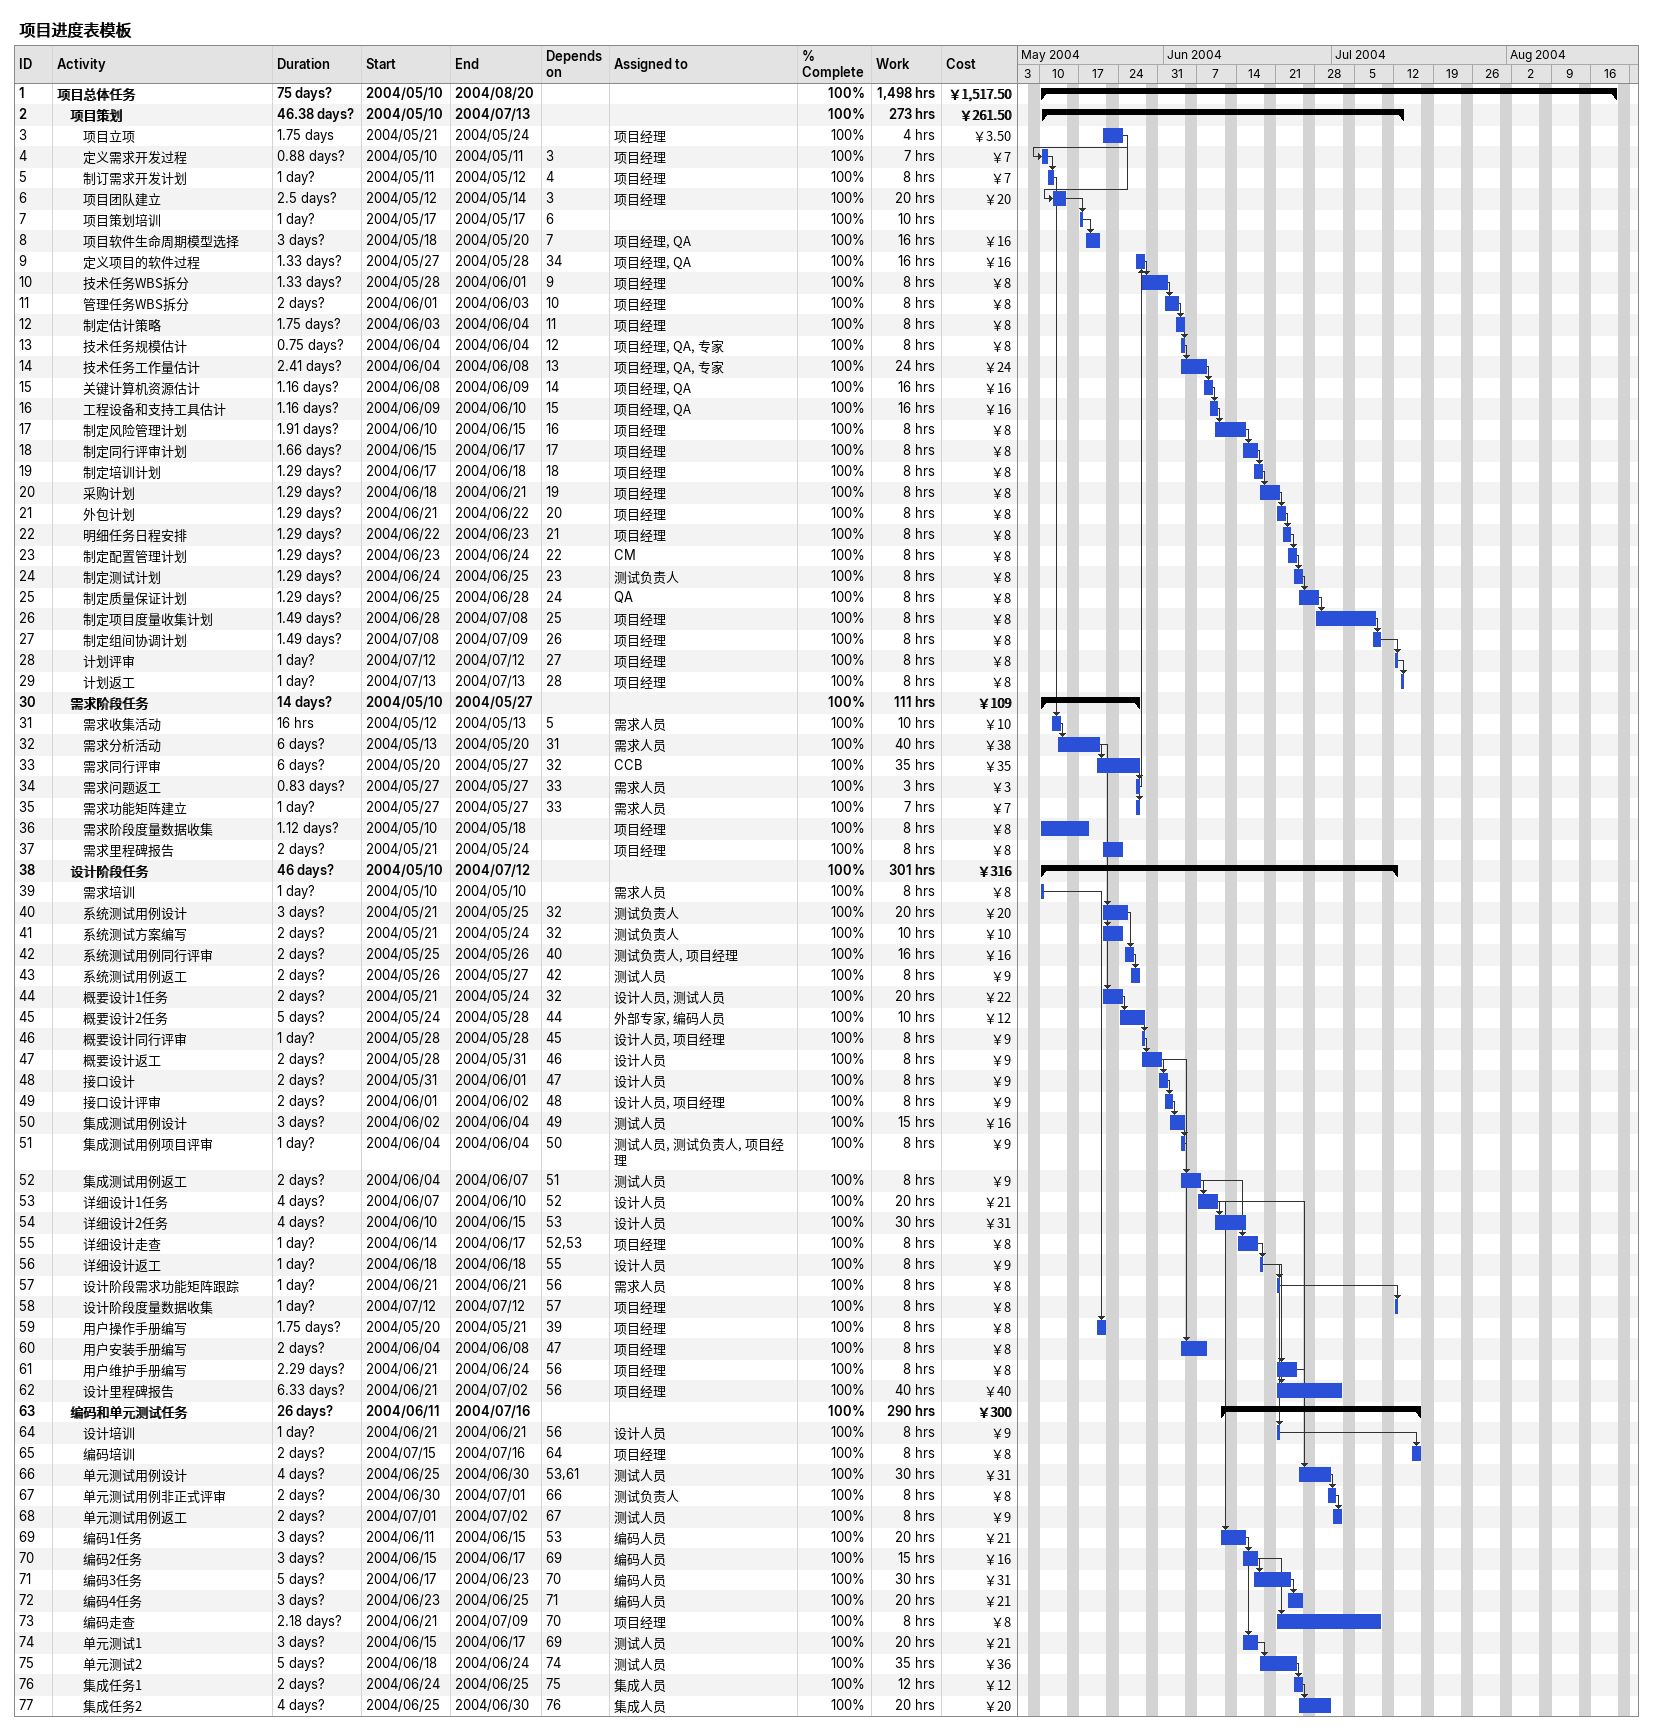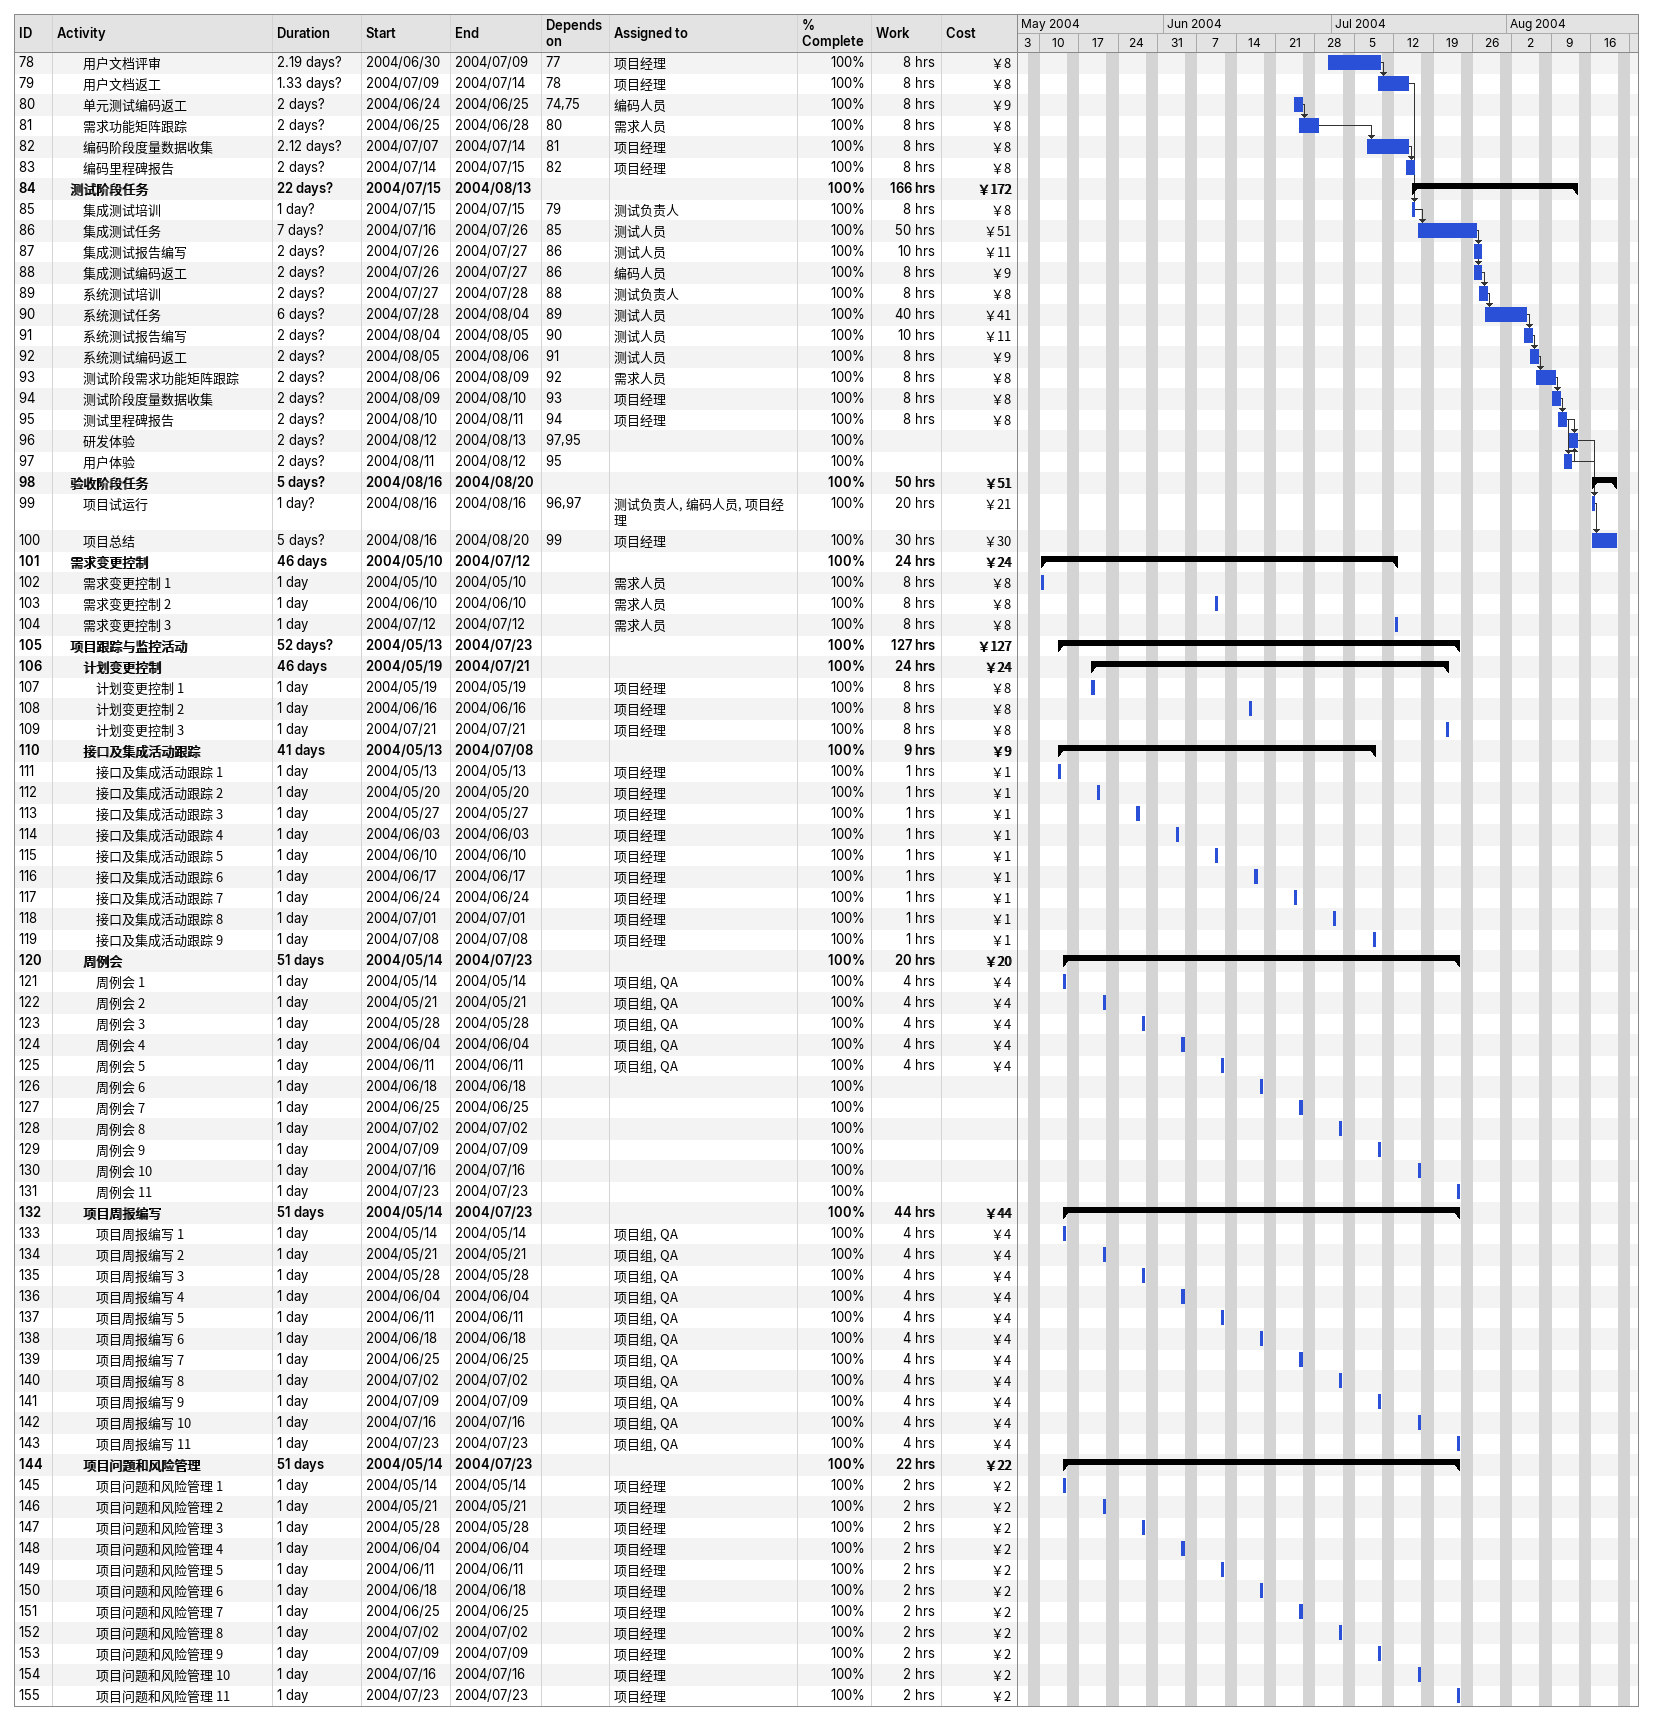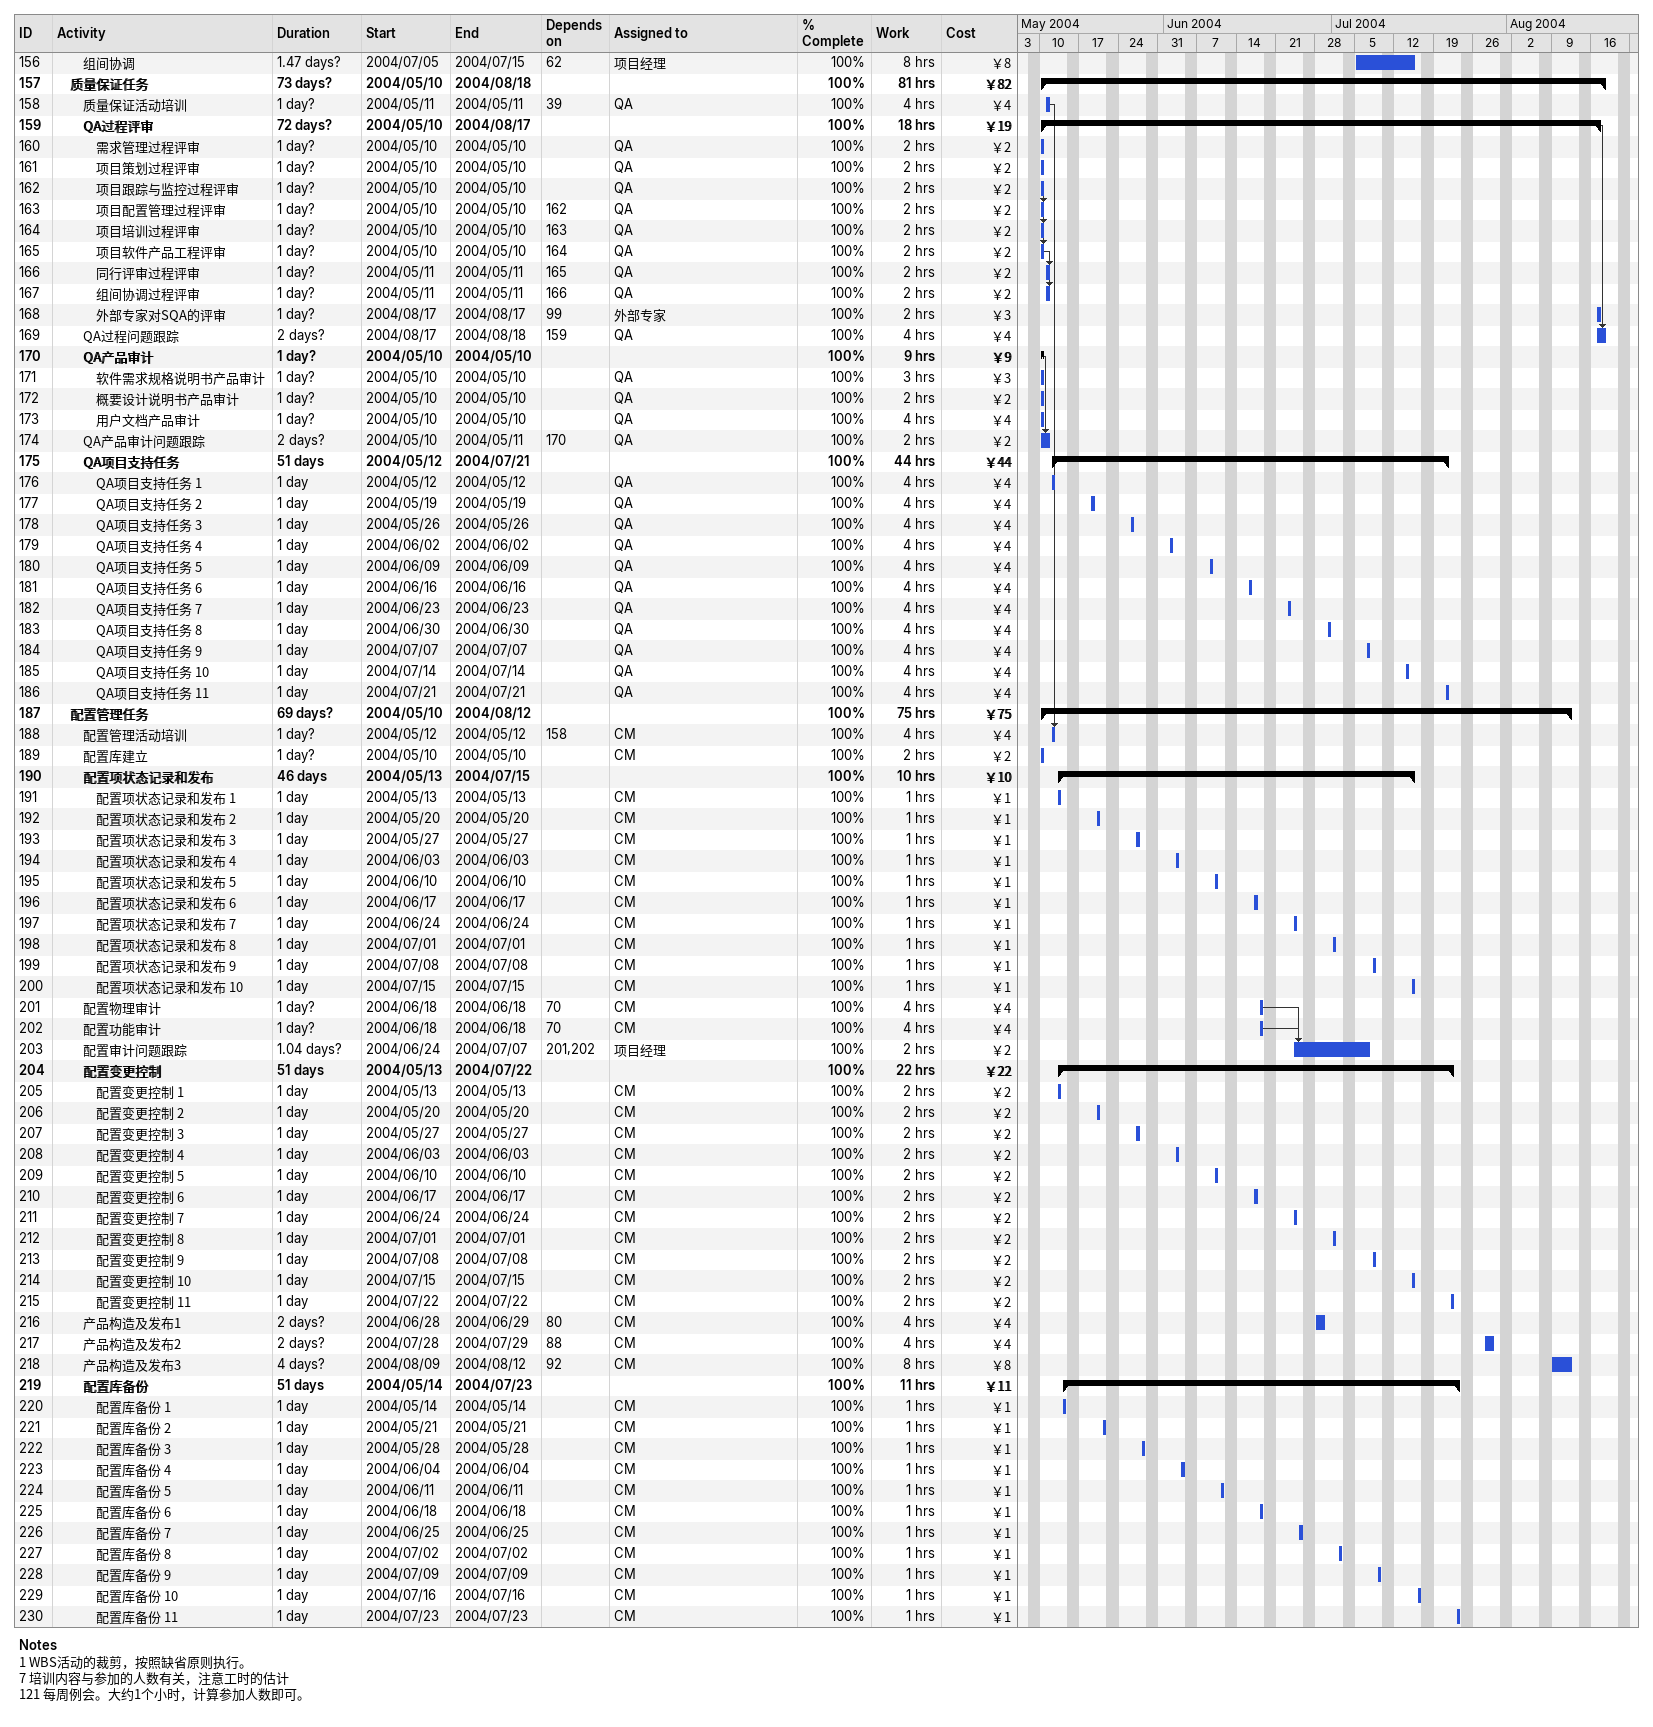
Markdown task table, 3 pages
项目进度表模板

| ID | Level | Task | Duration | Start | Finish | Predecessors | Resources | % complete | Work (h) | Cost (￥) |
|---|---|---|---|---|---|---|---|---|---|---|
| 1 | 1 | **项目总体任务** | 75d? | 2004-05-10 | 2004-08-20 |  |  | 100 | 1498 | 1517.50 |
| 2 | 2 | **项目策划** | 46.38d? | 2004-05-10 | 2004-07-13 |  |  | 100 | 273 | 261.50 |
| 3 | 3 | 项目立项 | 1.75d | 2004-05-21 | 2004-05-24 |  | 项目经理 | 100 | 4 | 3.50 |
| 4 | 3 | 定义需求开发过程 | 0.88d? | 2004-05-10 | 2004-05-11 | 3 | 项目经理 | 100 | 7 | 7 |
| 5 | 3 | 制订需求开发计划 | 1d? | 2004-05-11 | 2004-05-12 | 4 | 项目经理 | 100 | 8 | 7 |
| 6 | 3 | 项目团队建立 | 2.5d? | 2004-05-12 | 2004-05-14 | 3 | 项目经理 | 100 | 20 | 20 |
| 7 | 3 | 项目策划培训 | 1d? | 2004-05-17 | 2004-05-17 | 6 |  | 100 | 10 |  |
| 8 | 3 | 项目软件生命周期模型选择 | 3d? | 2004-05-18 | 2004-05-20 | 7 | 项目经理, QA | 100 | 16 | 16 |
| 9 | 3 | 定义项目的软件过程 | 1.33d? | 2004-05-27 | 2004-05-28 | 34 | 项目经理, QA | 100 | 16 | 16 |
| 10 | 3 | 技术任务WBS拆分 | 1.33d? | 2004-05-28 | 2004-06-01 | 9 | 项目经理 | 100 | 8 | 8 |
| 11 | 3 | 管理任务WBS拆分 | 2d? | 2004-06-01 | 2004-06-03 | 10 | 项目经理 | 100 | 8 | 8 |
| 12 | 3 | 制定估计策略 | 1.75d? | 2004-06-03 | 2004-06-04 | 11 | 项目经理 | 100 | 8 | 8 |
| 13 | 3 | 技术任务规模估计 | 0.75d? | 2004-06-04 | 2004-06-04 | 12 | 项目经理, QA, 专家 | 100 | 8 | 8 |
| 14 | 3 | 技术任务工作量估计 | 2.41d? | 2004-06-04 | 2004-06-08 | 13 | 项目经理, QA, 专家 | 100 | 24 | 24 |
| 15 | 3 | 关键计算机资源估计 | 1.16d? | 2004-06-08 | 2004-06-09 | 14 | 项目经理, QA | 100 | 16 | 16 |
| 16 | 3 | 工程设备和支持工具估计 | 1.16d? | 2004-06-09 | 2004-06-10 | 15 | 项目经理, QA | 100 | 16 | 16 |
| 17 | 3 | 制定风险管理计划 | 1.91d? | 2004-06-10 | 2004-06-15 | 16 | 项目经理 | 100 | 8 | 8 |
| 18 | 3 | 制定同行评审计划 | 1.66d? | 2004-06-15 | 2004-06-17 | 17 | 项目经理 | 100 | 8 | 8 |
| 19 | 3 | 制定培训计划 | 1.29d? | 2004-06-17 | 2004-06-18 | 18 | 项目经理 | 100 | 8 | 8 |
| 20 | 3 | 采购计划 | 1.29d? | 2004-06-18 | 2004-06-21 | 19 | 项目经理 | 100 | 8 | 8 |
| 21 | 3 | 外包计划 | 1.29d? | 2004-06-21 | 2004-06-22 | 20 | 项目经理 | 100 | 8 | 8 |
| 22 | 3 | 明细任务日程安排 | 1.29d? | 2004-06-22 | 2004-06-23 | 21 | 项目经理 | 100 | 8 | 8 |
| 23 | 3 | 制定配置管理计划 | 1.29d? | 2004-06-23 | 2004-06-24 | 22 | CM | 100 | 8 | 8 |
| 24 | 3 | 制定测试计划 | 1.29d? | 2004-06-24 | 2004-06-25 | 23 | 测试负责人 | 100 | 8 | 8 |
| 25 | 3 | 制定质量保证计划 | 1.29d? | 2004-06-25 | 2004-06-28 | 24 | QA | 100 | 8 | 8 |
| 26 | 3 | 制定项目度量收集计划 | 1.49d? | 2004-06-28 | 2004-07-08 | 25 | 项目经理 | 100 | 8 | 8 |
| 27 | 3 | 制定组间协调计划 | 1.49d? | 2004-07-08 | 2004-07-09 | 26 | 项目经理 | 100 | 8 | 8 |
| 28 | 3 | 计划评审 | 1d? | 2004-07-12 | 2004-07-12 | 27 | 项目经理 | 100 | 8 | 8 |
| 29 | 3 | 计划返工 | 1d? | 2004-07-13 | 2004-07-13 | 28 | 项目经理 | 100 | 8 | 8 |
| 30 | 2 | **需求阶段任务** | 14d? | 2004-05-10 | 2004-05-27 |  |  | 100 | 111 | 109 |
| 31 | 3 | 需求收集活动 | 16h | 2004-05-12 | 2004-05-13 | 5 | 需求人员 | 100 | 10 | 10 |
| 32 | 3 | 需求分析活动 | 6d? | 2004-05-13 | 2004-05-20 | 31 | 需求人员 | 100 | 40 | 38 |
| 33 | 3 | 需求同行评审 | 6d? | 2004-05-20 | 2004-05-27 | 32 | CCB | 100 | 35 | 35 |
| 34 | 3 | 需求问题返工 | 0.83d? | 2004-05-27 | 2004-05-27 | 33 | 需求人员 | 100 | 3 | 3 |
| 35 | 3 | 需求功能矩阵建立 | 1d? | 2004-05-27 | 2004-05-27 | 33 | 需求人员 | 100 | 7 | 7 |
| 36 | 3 | 需求阶段度量数据收集 | 1.12d? | 2004-05-10 | 2004-05-18 |  | 项目经理 | 100 | 8 | 8 |
| 37 | 3 | 需求里程碑报告 | 2d? | 2004-05-21 | 2004-05-24 |  | 项目经理 | 100 | 8 | 8 |
| 38 | 2 | **设计阶段任务** | 46d? | 2004-05-10 | 2004-07-12 |  |  | 100 | 301 | 316 |
| 39 | 3 | 需求培训 | 1d? | 2004-05-10 | 2004-05-10 |  | 需求人员 | 100 | 8 | 8 |
| 40 | 3 | 系统测试用例设计 | 3d? | 2004-05-21 | 2004-05-25 | 32 | 测试负责人 | 100 | 20 | 20 |
| 41 | 3 | 系统测试方案编写 | 2d? | 2004-05-21 | 2004-05-24 | 32 | 测试负责人 | 100 | 10 | 10 |
| 42 | 3 | 系统测试用例同行评审 | 2d? | 2004-05-25 | 2004-05-26 | 40 | 测试负责人, 项目经理 | 100 | 16 | 16 |
| 43 | 3 | 系统测试用例返工 | 2d? | 2004-05-26 | 2004-05-27 | 42 | 测试人员 | 100 | 8 | 9 |
| 44 | 3 | 概要设计1任务 | 2d? | 2004-05-21 | 2004-05-24 | 32 | 设计人员, 测试人员 | 100 | 20 | 22 |
| 45 | 3 | 概要设计2任务 | 5d? | 2004-05-24 | 2004-05-28 | 44 | 外部专家, 编码人员 | 100 | 10 | 12 |
| 46 | 3 | 概要设计同行评审 | 1d? | 2004-05-28 | 2004-05-28 | 45 | 设计人员, 项目经理 | 100 | 8 | 9 |
| 47 | 3 | 概要设计返工 | 2d? | 2004-05-28 | 2004-05-31 | 46 | 设计人员 | 100 | 8 | 9 |
| 48 | 3 | 接口设计 | 2d? | 2004-05-31 | 2004-06-01 | 47 | 设计人员 | 100 | 8 | 9 |
| 49 | 3 | 接口设计评审 | 2d? | 2004-06-01 | 2004-06-02 | 48 | 设计人员, 项目经理 | 100 | 8 | 9 |
| 50 | 3 | 集成测试用例设计 | 3d? | 2004-06-02 | 2004-06-04 | 49 | 测试人员 | 100 | 15 | 16 |
| 51 | 3 | 集成测试用例项目评审 | 1d? | 2004-06-04 | 2004-06-04 | 50 | 测试人员, 测试负责人, 项目经理 | 100 | 8 | 9 |
| 52 | 3 | 集成测试用例返工 | 2d? | 2004-06-04 | 2004-06-07 | 51 | 测试人员 | 100 | 8 | 9 |
| 53 | 3 | 详细设计1任务 | 4d? | 2004-06-07 | 2004-06-10 | 52 | 设计人员 | 100 | 20 | 21 |
| 54 | 3 | 详细设计2任务 | 4d? | 2004-06-10 | 2004-06-15 | 53 | 设计人员 | 100 | 30 | 31 |
| 55 | 3 | 详细设计走查 | 1d? | 2004-06-14 | 2004-06-17 | 52, 53 | 项目经理 | 100 | 8 | 8 |
| 56 | 3 | 详细设计返工 | 1d? | 2004-06-18 | 2004-06-18 | 55 | 设计人员 | 100 | 8 | 9 |
| 57 | 3 | 设计阶段需求功能矩阵跟踪 | 1d? | 2004-06-21 | 2004-06-21 | 56 | 需求人员 | 100 | 8 | 8 |
| 58 | 3 | 设计阶段度量数据收集 | 1d? | 2004-07-12 | 2004-07-12 | 57 | 项目经理 | 100 | 8 | 8 |
| 59 | 3 | 用户操作手册编写 | 1.75d? | 2004-05-20 | 2004-05-21 | 39 | 项目经理 | 100 | 8 | 8 |
| 60 | 3 | 用户安装手册编写 | 2d? | 2004-06-04 | 2004-06-08 | 47 | 项目经理 | 100 | 8 | 8 |
| 61 | 3 | 用户维护手册编写 | 2.29d? | 2004-06-21 | 2004-06-24 | 56 | 项目经理 | 100 | 8 | 8 |
| 62 | 3 | 设计里程碑报告 | 6.33d? | 2004-06-21 | 2004-07-02 | 56 | 项目经理 | 100 | 40 | 40 |
| 63 | 2 | **编码和单元测试任务** | 26d? | 2004-06-11 | 2004-07-16 |  |  | 100 | 290 | 300 |
| 64 | 3 | 设计培训 | 1d? | 2004-06-21 | 2004-06-21 | 56 | 设计人员 | 100 | 8 | 9 |
| 65 | 3 | 编码培训 | 2d? | 2004-07-15 | 2004-07-16 | 64 | 项目经理 | 100 | 8 | 8 |
| 66 | 3 | 单元测试用例设计 | 4d? | 2004-06-25 | 2004-06-30 | 53, 61 | 测试人员 | 100 | 30 | 31 |
| 67 | 3 | 单元测试用例非正式评审 | 2d? | 2004-06-30 | 2004-07-01 | 66 | 测试负责人 | 100 | 8 | 8 |
| 68 | 3 | 单元测试用例返工 | 2d? | 2004-07-01 | 2004-07-02 | 67 | 测试人员 | 100 | 8 | 9 |
| 69 | 3 | 编码1任务 | 3d? | 2004-06-11 | 2004-06-15 | 53 | 编码人员 | 100 | 20 | 21 |
| 70 | 3 | 编码2任务 | 3d? | 2004-06-15 | 2004-06-17 | 69 | 编码人员 | 100 | 15 | 16 |
| 71 | 3 | 编码3任务 | 5d? | 2004-06-17 | 2004-06-23 | 70 | 编码人员 | 100 | 30 | 31 |
| 72 | 3 | 编码4任务 | 3d? | 2004-06-23 | 2004-06-25 | 71 | 编码人员 | 100 | 20 | 21 |
| 73 | 3 | 编码走查 | 2.18d? | 2004-06-21 | 2004-07-09 | 70 | 项目经理 | 100 | 8 | 8 |
| 74 | 3 | 单元测试1 | 3d? | 2004-06-15 | 2004-06-17 | 69 | 测试人员 | 100 | 20 | 21 |
| 75 | 3 | 单元测试2 | 5d? | 2004-06-18 | 2004-06-24 | 74 | 测试人员 | 100 | 35 | 36 |
| 76 | 3 | 集成任务1 | 2d? | 2004-06-24 | 2004-06-25 | 75 | 集成人员 | 100 | 12 | 12 |
| 77 | 3 | 集成任务2 | 4d? | 2004-06-25 | 2004-06-30 | 76 | 集成人员 | 100 | 20 | 20 |
| 78 | 3 | 用户文档评审 | 2.19d? | 2004-06-30 | 2004-07-09 | 77 | 项目经理 | 100 | 8 | 8 |
| 79 | 3 | 用户文档返工 | 1.33d? | 2004-07-09 | 2004-07-14 | 78 | 项目经理 | 100 | 8 | 8 |
| 80 | 3 | 单元测试编码返工 | 2d? | 2004-06-24 | 2004-06-25 | 74, 75 | 编码人员 | 100 | 8 | 9 |
| 81 | 3 | 需求功能矩阵跟踪 | 2d? | 2004-06-25 | 2004-06-28 | 80 | 需求人员 | 100 | 8 | 8 |
| 82 | 3 | 编码阶段度量数据收集 | 2.12d? | 2004-07-07 | 2004-07-14 | 81 | 项目经理 | 100 | 8 | 8 |
| 83 | 3 | 编码里程碑报告 | 2d? | 2004-07-14 | 2004-07-15 | 82 | 项目经理 | 100 | 8 | 8 |
| 84 | 2 | **测试阶段任务** | 22d? | 2004-07-15 | 2004-08-13 |  |  | 100 | 166 | 172 |
| 85 | 3 | 集成测试培训 | 1d? | 2004-07-15 | 2004-07-15 | 79 | 测试负责人 | 100 | 8 | 8 |
| 86 | 3 | 集成测试任务 | 7d? | 2004-07-16 | 2004-07-26 | 85 | 测试人员 | 100 | 50 | 51 |
| 87 | 3 | 集成测试报告编写 | 2d? | 2004-07-26 | 2004-07-27 | 86 | 测试人员 | 100 | 10 | 11 |
| 88 | 3 | 集成测试编码返工 | 2d? | 2004-07-26 | 2004-07-27 | 86 | 编码人员 | 100 | 8 | 9 |
| 89 | 3 | 系统测试培训 | 2d? | 2004-07-27 | 2004-07-28 | 88 | 测试负责人 | 100 | 8 | 8 |
| 90 | 3 | 系统测试任务 | 6d? | 2004-07-28 | 2004-08-04 | 89 | 测试人员 | 100 | 40 | 41 |
| 91 | 3 | 系统测试报告编写 | 2d? | 2004-08-04 | 2004-08-05 | 90 | 测试人员 | 100 | 10 | 11 |
| 92 | 3 | 系统测试编码返工 | 2d? | 2004-08-05 | 2004-08-06 | 91 | 测试人员 | 100 | 8 | 9 |
| 93 | 3 | 测试阶段需求功能矩阵跟踪 | 2d? | 2004-08-06 | 2004-08-09 | 92 | 需求人员 | 100 | 8 | 8 |
| 94 | 3 | 测试阶段度量数据收集 | 2d? | 2004-08-09 | 2004-08-10 | 93 | 项目经理 | 100 | 8 | 8 |
| 95 | 3 | 测试里程碑报告 | 2d? | 2004-08-10 | 2004-08-11 | 94 | 项目经理 | 100 | 8 | 8 |
| 96 | 3 | 研发体验 | 2d? | 2004-08-12 | 2004-08-13 | 97, 95 |  | 100 |  |  |
| 97 | 3 | 用户体验 | 2d? | 2004-08-11 | 2004-08-12 | 95 |  | 100 |  |  |
| 98 | 2 | **验收阶段任务** | 5d? | 2004-08-16 | 2004-08-20 |  |  | 100 | 50 | 51 |
| 99 | 3 | 项目试运行 | 1d? | 2004-08-16 | 2004-08-16 | 96, 97 | 测试负责人, 编码人员, 项目经理 | 100 | 20 | 21 |
| 100 | 3 | 项目总结 | 5d? | 2004-08-16 | 2004-08-20 | 99 | 项目经理 | 100 | 30 | 30 |
| 101 | 2 | **需求变更控制** | 46d | 2004-05-10 | 2004-07-12 |  |  | 100 | 24 | 24 |
| 102 | 3 | 需求变更控制 1 | 1d | 2004-05-10 | 2004-05-10 |  | 需求人员 | 100 | 8 | 8 |
| 103 | 3 | 需求变更控制 2 | 1d | 2004-06-10 | 2004-06-10 |  | 需求人员 | 100 | 8 | 8 |
| 104 | 3 | 需求变更控制 3 | 1d | 2004-07-12 | 2004-07-12 |  | 需求人员 | 100 | 8 | 8 |
| 105 | 2 | **项目跟踪与监控活动** | 52d? | 2004-05-13 | 2004-07-23 |  |  | 100 | 127 | 127 |
| 106 | 3 | **计划变更控制** | 46d | 2004-05-19 | 2004-07-21 |  |  | 100 | 24 | 24 |
| 107 | 4 | 计划变更控制 1 | 1d | 2004-05-19 | 2004-05-19 |  | 项目经理 | 100 | 8 | 8 |
| 108 | 4 | 计划变更控制 2 | 1d | 2004-06-16 | 2004-06-16 |  | 项目经理 | 100 | 8 | 8 |
| 109 | 4 | 计划变更控制 3 | 1d | 2004-07-21 | 2004-07-21 |  | 项目经理 | 100 | 8 | 8 |
| 110 | 3 | **接口及集成活动跟踪** | 41d | 2004-05-13 | 2004-07-08 |  |  | 100 | 9 | 9 |
| 111 | 4 | 接口及集成活动跟踪 1 | 1d | 2004-05-13 | 2004-05-13 |  | 项目经理 | 100 | 1 | 1 |
| 112 | 4 | 接口及集成活动跟踪 2 | 1d | 2004-05-20 | 2004-05-20 |  | 项目经理 | 100 | 1 | 1 |
| 113 | 4 | 接口及集成活动跟踪 3 | 1d | 2004-05-27 | 2004-05-27 |  | 项目经理 | 100 | 1 | 1 |
| 114 | 4 | 接口及集成活动跟踪 4 | 1d | 2004-06-03 | 2004-06-03 |  | 项目经理 | 100 | 1 | 1 |
| 115 | 4 | 接口及集成活动跟踪 5 | 1d | 2004-06-10 | 2004-06-10 |  | 项目经理 | 100 | 1 | 1 |
| 116 | 4 | 接口及集成活动跟踪 6 | 1d | 2004-06-17 | 2004-06-17 |  | 项目经理 | 100 | 1 | 1 |
| 117 | 4 | 接口及集成活动跟踪 7 | 1d | 2004-06-24 | 2004-06-24 |  | 项目经理 | 100 | 1 | 1 |
| 118 | 4 | 接口及集成活动跟踪 8 | 1d | 2004-07-01 | 2004-07-01 |  | 项目经理 | 100 | 1 | 1 |
| 119 | 4 | 接口及集成活动跟踪 9 | 1d | 2004-07-08 | 2004-07-08 |  | 项目经理 | 100 | 1 | 1 |
| 120 | 3 | **周例会** | 51d | 2004-05-14 | 2004-07-23 |  |  | 100 | 20 | 20 |
| 121 | 4 | 周例会 1 | 1d | 2004-05-14 | 2004-05-14 |  | 项目组, QA | 100 | 4 | 4 |
| 122 | 4 | 周例会 2 | 1d | 2004-05-21 | 2004-05-21 |  | 项目组, QA | 100 | 4 | 4 |
| 123 | 4 | 周例会 3 | 1d | 2004-05-28 | 2004-05-28 |  | 项目组, QA | 100 | 4 | 4 |
| 124 | 4 | 周例会 4 | 1d | 2004-06-04 | 2004-06-04 |  | 项目组, QA | 100 | 4 | 4 |
| 125 | 4 | 周例会 5 | 1d | 2004-06-11 | 2004-06-11 |  | 项目组, QA | 100 | 4 | 4 |
| 126 | 4 | 周例会 6 | 1d | 2004-06-18 | 2004-06-18 |  |  | 100 |  |  |
| 127 | 4 | 周例会 7 | 1d | 2004-06-25 | 2004-06-25 |  |  | 100 |  |  |
| 128 | 4 | 周例会 8 | 1d | 2004-07-02 | 2004-07-02 |  |  | 100 |  |  |
| 129 | 4 | 周例会 9 | 1d | 2004-07-09 | 2004-07-09 |  |  | 100 |  |  |
| 130 | 4 | 周例会 10 | 1d | 2004-07-16 | 2004-07-16 |  |  | 100 |  |  |
| 131 | 4 | 周例会 11 | 1d | 2004-07-23 | 2004-07-23 |  |  | 100 |  |  |
| 132 | 3 | **项目周报编写** | 51d | 2004-05-14 | 2004-07-23 |  |  | 100 | 44 | 44 |
| 133 | 4 | 项目周报编写 1 | 1d | 2004-05-14 | 2004-05-14 |  | 项目组, QA | 100 | 4 | 4 |
| 134 | 4 | 项目周报编写 2 | 1d | 2004-05-21 | 2004-05-21 |  | 项目组, QA | 100 | 4 | 4 |
| 135 | 4 | 项目周报编写 3 | 1d | 2004-05-28 | 2004-05-28 |  | 项目组, QA | 100 | 4 | 4 |
| 136 | 4 | 项目周报编写 4 | 1d | 2004-06-04 | 2004-06-04 |  | 项目组, QA | 100 | 4 | 4 |
| 137 | 4 | 项目周报编写 5 | 1d | 2004-06-11 | 2004-06-11 |  | 项目组, QA | 100 | 4 | 4 |
| 138 | 4 | 项目周报编写 6 | 1d | 2004-06-18 | 2004-06-18 |  | 项目组, QA | 100 | 4 | 4 |
| 139 | 4 | 项目周报编写 7 | 1d | 2004-06-25 | 2004-06-25 |  | 项目组, QA | 100 | 4 | 4 |
| 140 | 4 | 项目周报编写 8 | 1d | 2004-07-02 | 2004-07-02 |  | 项目组, QA | 100 | 4 | 4 |
| 141 | 4 | 项目周报编写 9 | 1d | 2004-07-09 | 2004-07-09 |  | 项目组, QA | 100 | 4 | 4 |
| 142 | 4 | 项目周报编写 10 | 1d | 2004-07-16 | 2004-07-16 |  | 项目组, QA | 100 | 4 | 4 |
| 143 | 4 | 项目周报编写 11 | 1d | 2004-07-23 | 2004-07-23 |  | 项目组, QA | 100 | 4 | 4 |
| 144 | 3 | **项目问题和风险管理** | 51d | 2004-05-14 | 2004-07-23 |  |  | 100 | 22 | 22 |
| 145 | 4 | 项目问题和风险管理 1 | 1d | 2004-05-14 | 2004-05-14 |  | 项目经理 | 100 | 2 | 2 |
| 146 | 4 | 项目问题和风险管理 2 | 1d | 2004-05-21 | 2004-05-21 |  | 项目经理 | 100 | 2 | 2 |
| 147 | 4 | 项目问题和风险管理 3 | 1d | 2004-05-28 | 2004-05-28 |  | 项目经理 | 100 | 2 | 2 |
| 148 | 4 | 项目问题和风险管理 4 | 1d | 2004-06-04 | 2004-06-04 |  | 项目经理 | 100 | 2 | 2 |
| 149 | 4 | 项目问题和风险管理 5 | 1d | 2004-06-11 | 2004-06-11 |  | 项目经理 | 100 | 2 | 2 |
| 150 | 4 | 项目问题和风险管理 6 | 1d | 2004-06-18 | 2004-06-18 |  | 项目经理 | 100 | 2 | 2 |
| 151 | 4 | 项目问题和风险管理 7 | 1d | 2004-06-25 | 2004-06-25 |  | 项目经理 | 100 | 2 | 2 |
| 152 | 4 | 项目问题和风险管理 8 | 1d | 2004-07-02 | 2004-07-02 |  | 项目经理 | 100 | 2 | 2 |
| 153 | 4 | 项目问题和风险管理 9 | 1d | 2004-07-09 | 2004-07-09 |  | 项目经理 | 100 | 2 | 2 |
| 154 | 4 | 项目问题和风险管理 10 | 1d | 2004-07-16 | 2004-07-16 |  | 项目经理 | 100 | 2 | 2 |
| 155 | 4 | 项目问题和风险管理 11 | 1d | 2004-07-23 | 2004-07-23 |  | 项目经理 | 100 | 2 | 2 |
| 156 | 3 | 组间协调 | 1.47d? | 2004-07-05 | 2004-07-15 | 62 | 项目经理 | 100 | 8 | 8 |
| 157 | 2 | **质量保证任务** | 73d? | 2004-05-10 | 2004-08-18 |  |  | 100 | 81 | 82 |
| 158 | 3 | 质量保证活动培训 | 1d? | 2004-05-11 | 2004-05-11 | 39 | QA | 100 | 4 | 4 |
| 159 | 3 | **QA过程评审** | 72d? | 2004-05-10 | 2004-08-17 |  |  | 100 | 18 | 19 |
| 160 | 4 | 需求管理过程评审 | 1d? | 2004-05-10 | 2004-05-10 |  | QA | 100 | 2 | 2 |
| 161 | 4 | 项目策划过程评审 | 1d? | 2004-05-10 | 2004-05-10 |  | QA | 100 | 2 | 2 |
| 162 | 4 | 项目跟踪与监控过程评审 | 1d? | 2004-05-10 | 2004-05-10 |  | QA | 100 | 2 | 2 |
| 163 | 4 | 项目配置管理过程评审 | 1d? | 2004-05-10 | 2004-05-10 | 162 | QA | 100 | 2 | 2 |
| 164 | 4 | 项目培训过程评审 | 1d? | 2004-05-10 | 2004-05-10 | 163 | QA | 100 | 2 | 2 |
| 165 | 4 | 项目软件产品工程评审 | 1d? | 2004-05-10 | 2004-05-10 | 164 | QA | 100 | 2 | 2 |
| 166 | 4 | 同行评审过程评审 | 1d? | 2004-05-11 | 2004-05-11 | 165 | QA | 100 | 2 | 2 |
| 167 | 4 | 组间协调过程评审 | 1d? | 2004-05-11 | 2004-05-11 | 166 | QA | 100 | 2 | 2 |
| 168 | 4 | 外部专家对SQA的评审 | 1d? | 2004-08-17 | 2004-08-17 | 99 | 外部专家 | 100 | 2 | 3 |
| 169 | 3 | QA过程问题跟踪 | 2d? | 2004-08-17 | 2004-08-18 | 159 | QA | 100 | 4 | 4 |
| 170 | 3 | **QA产品审计** | 1d? | 2004-05-10 | 2004-05-10 |  |  | 100 | 9 | 9 |
| 171 | 4 | 软件需求规格说明书产品审计 | 1d? | 2004-05-10 | 2004-05-10 |  | QA | 100 | 3 | 3 |
| 172 | 4 | 概要设计说明书产品审计 | 1d? | 2004-05-10 | 2004-05-10 |  | QA | 100 | 2 | 2 |
| 173 | 4 | 用户文档产品审计 | 1d? | 2004-05-10 | 2004-05-10 |  | QA | 100 | 4 | 4 |
| 174 | 3 | QA产品审计问题跟踪 | 2d? | 2004-05-10 | 2004-05-11 | 170 | QA | 100 | 2 | 2 |
| 175 | 3 | **QA项目支持任务** | 51d | 2004-05-12 | 2004-07-21 |  |  | 100 | 44 | 44 |
| 176 | 4 | QA项目支持任务 1 | 1d | 2004-05-12 | 2004-05-12 |  | QA | 100 | 4 | 4 |
| 177 | 4 | QA项目支持任务 2 | 1d | 2004-05-19 | 2004-05-19 |  | QA | 100 | 4 | 4 |
| 178 | 4 | QA项目支持任务 3 | 1d | 2004-05-26 | 2004-05-26 |  | QA | 100 | 4 | 4 |
| 179 | 4 | QA项目支持任务 4 | 1d | 2004-06-02 | 2004-06-02 |  | QA | 100 | 4 | 4 |
| 180 | 4 | QA项目支持任务 5 | 1d | 2004-06-09 | 2004-06-09 |  | QA | 100 | 4 | 4 |
| 181 | 4 | QA项目支持任务 6 | 1d | 2004-06-16 | 2004-06-16 |  | QA | 100 | 4 | 4 |
| 182 | 4 | QA项目支持任务 7 | 1d | 2004-06-23 | 2004-06-23 |  | QA | 100 | 4 | 4 |
| 183 | 4 | QA项目支持任务 8 | 1d | 2004-06-30 | 2004-06-30 |  | QA | 100 | 4 | 4 |
| 184 | 4 | QA项目支持任务 9 | 1d | 2004-07-07 | 2004-07-07 |  | QA | 100 | 4 | 4 |
| 185 | 4 | QA项目支持任务 10 | 1d | 2004-07-14 | 2004-07-14 |  | QA | 100 | 4 | 4 |
| 186 | 4 | QA项目支持任务 11 | 1d | 2004-07-21 | 2004-07-21 |  | QA | 100 | 4 | 4 |
| 187 | 2 | **配置管理任务** | 69d? | 2004-05-10 | 2004-08-12 |  |  | 100 | 75 | 75 |
| 188 | 3 | 配置管理活动培训 | 1d? | 2004-05-12 | 2004-05-12 | 158 | CM | 100 | 4 | 4 |
| 189 | 3 | 配置库建立 | 1d? | 2004-05-10 | 2004-05-10 |  | CM | 100 | 2 | 2 |
| 190 | 3 | **配置项状态记录和发布** | 46d | 2004-05-13 | 2004-07-15 |  |  | 100 | 10 | 10 |
| 191 | 4 | 配置项状态记录和发布 1 | 1d | 2004-05-13 | 2004-05-13 |  | CM | 100 | 1 | 1 |
| 192 | 4 | 配置项状态记录和发布 2 | 1d | 2004-05-20 | 2004-05-20 |  | CM | 100 | 1 | 1 |
| 193 | 4 | 配置项状态记录和发布 3 | 1d | 2004-05-27 | 2004-05-27 |  | CM | 100 | 1 | 1 |
| 194 | 4 | 配置项状态记录和发布 4 | 1d | 2004-06-03 | 2004-06-03 |  | CM | 100 | 1 | 1 |
| 195 | 4 | 配置项状态记录和发布 5 | 1d | 2004-06-10 | 2004-06-10 |  | CM | 100 | 1 | 1 |
| 196 | 4 | 配置项状态记录和发布 6 | 1d | 2004-06-17 | 2004-06-17 |  | CM | 100 | 1 | 1 |
| 197 | 4 | 配置项状态记录和发布 7 | 1d | 2004-06-24 | 2004-06-24 |  | CM | 100 | 1 | 1 |
| 198 | 4 | 配置项状态记录和发布 8 | 1d | 2004-07-01 | 2004-07-01 |  | CM | 100 | 1 | 1 |
| 199 | 4 | 配置项状态记录和发布 9 | 1d | 2004-07-08 | 2004-07-08 |  | CM | 100 | 1 | 1 |
| 200 | 4 | 配置项状态记录和发布 10 | 1d | 2004-07-15 | 2004-07-15 |  | CM | 100 | 1 | 1 |
| 201 | 3 | 配置物理审计 | 1d? | 2004-06-18 | 2004-06-18 | 70 | CM | 100 | 4 | 4 |
| 202 | 3 | 配置功能审计 | 1d? | 2004-06-18 | 2004-06-18 | 70 | CM | 100 | 4 | 4 |
| 203 | 3 | 配置审计问题跟踪 | 1.04d? | 2004-06-24 | 2004-07-07 | 201, 202 | 项目经理 | 100 | 2 | 2 |
| 204 | 3 | **配置变更控制** | 51d | 2004-05-13 | 2004-07-22 |  |  | 100 | 22 | 22 |
| 205 | 4 | 配置变更控制 1 | 1d | 2004-05-13 | 2004-05-13 |  | CM | 100 | 2 | 2 |
| 206 | 4 | 配置变更控制 2 | 1d | 2004-05-20 | 2004-05-20 |  | CM | 100 | 2 | 2 |
| 207 | 4 | 配置变更控制 3 | 1d | 2004-05-27 | 2004-05-27 |  | CM | 100 | 2 | 2 |
| 208 | 4 | 配置变更控制 4 | 1d | 2004-06-03 | 2004-06-03 |  | CM | 100 | 2 | 2 |
| 209 | 4 | 配置变更控制 5 | 1d | 2004-06-10 | 2004-06-10 |  | CM | 100 | 2 | 2 |
| 210 | 4 | 配置变更控制 6 | 1d | 2004-06-17 | 2004-06-17 |  | CM | 100 | 2 | 2 |
| 211 | 4 | 配置变更控制 7 | 1d | 2004-06-24 | 2004-06-24 |  | CM | 100 | 2 | 2 |
| 212 | 4 | 配置变更控制 8 | 1d | 2004-07-01 | 2004-07-01 |  | CM | 100 | 2 | 2 |
| 213 | 4 | 配置变更控制 9 | 1d | 2004-07-08 | 2004-07-08 |  | CM | 100 | 2 | 2 |
| 214 | 4 | 配置变更控制 10 | 1d | 2004-07-15 | 2004-07-15 |  | CM | 100 | 2 | 2 |
| 215 | 4 | 配置变更控制 11 | 1d | 2004-07-22 | 2004-07-22 |  | CM | 100 | 2 | 2 |
| 216 | 3 | 产品构造及发布1 | 2d? | 2004-06-28 | 2004-06-29 | 80 | CM | 100 | 4 | 4 |
| 217 | 3 | 产品构造及发布2 | 2d? | 2004-07-28 | 2004-07-29 | 88 | CM | 100 | 4 | 4 |
| 218 | 3 | 产品构造及发布3 | 4d? | 2004-08-09 | 2004-08-12 | 92 | CM | 100 | 8 | 8 |
| 219 | 3 | **配置库备份** | 51d | 2004-05-14 | 2004-07-23 |  |  | 100 | 11 | 11 |
| 220 | 4 | 配置库备份 1 | 1d | 2004-05-14 | 2004-05-14 |  | CM | 100 | 1 | 1 |
| 221 | 4 | 配置库备份 2 | 1d | 2004-05-21 | 2004-05-21 |  | CM | 100 | 1 | 1 |
| 222 | 4 | 配置库备份 3 | 1d | 2004-05-28 | 2004-05-28 |  | CM | 100 | 1 | 1 |
| 223 | 4 | 配置库备份 4 | 1d | 2004-06-04 | 2004-06-04 |  | CM | 100 | 1 | 1 |
| 224 | 4 | 配置库备份 5 | 1d | 2004-06-11 | 2004-06-11 |  | CM | 100 | 1 | 1 |
| 225 | 4 | 配置库备份 6 | 1d | 2004-06-18 | 2004-06-18 |  | CM | 100 | 1 | 1 |
| 226 | 4 | 配置库备份 7 | 1d | 2004-06-25 | 2004-06-25 |  | CM | 100 | 1 | 1 |
| 227 | 4 | 配置库备份 8 | 1d | 2004-07-02 | 2004-07-02 |  | CM | 100 | 1 | 1 |
| 228 | 4 | 配置库备份 9 | 1d | 2004-07-09 | 2004-07-09 |  | CM | 100 | 1 | 1 |
| 229 | 4 | 配置库备份 10 | 1d | 2004-07-16 | 2004-07-16 |  | CM | 100 | 1 | 1 |
| 230 | 4 | 配置库备份 11 | 1d | 2004-07-23 | 2004-07-23 |  | CM | 100 | 1 | 1 |

Notes
- 1: WBS活动的裁剪，按照缺省原则执行。
- 7: 培训内容与参加的人数有关，注意工时的估计
- 121: 每周例会。大约1个小时，计算参加人数即可。
